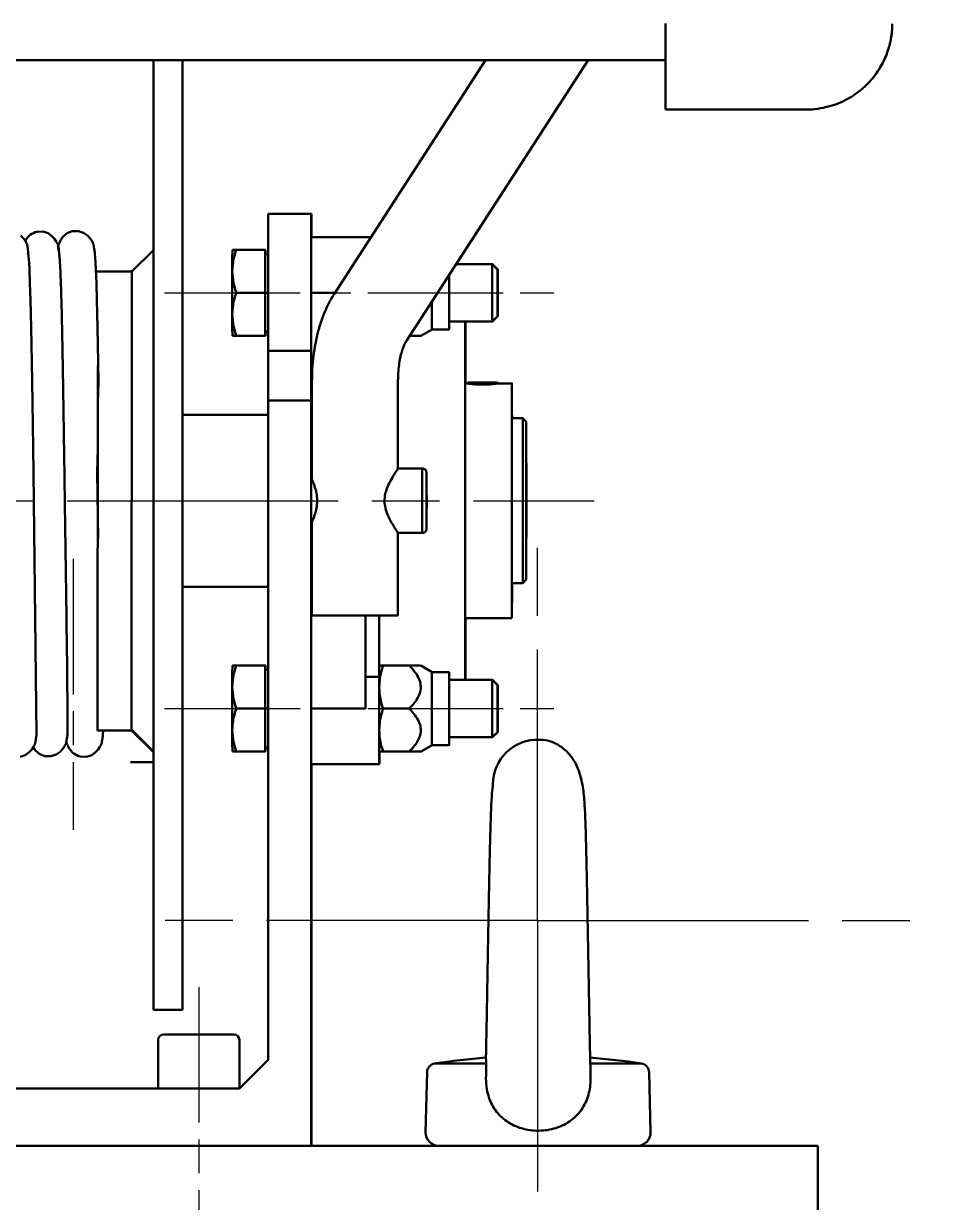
# Model space of a CAD drawing. Header units: millimetres. Extents: x 32504 to 36677, y 41990 to 42879.
# Drawn here: x 33185.6 to 33226.4, y 42715.1 to 42767.3 of the extents above; entities that cross this region are included whole.
import ezdxf

# ---------------------------------------------------------------- set-up
doc = ezdxf.new("R2010")
doc.units = ezdxf.units.MM
doc.linetypes.add('AM_ISO08W050', pattern=[18, 12, -1.5, 3, -1.5])
doc.linetypes.add('AM_ISO08W050x2', pattern=[9, 6, -0.75, 1.5, -0.75])
for name, color, linetype, lineweight in [('AM_0N', 7, 'Continuous', 50), ('Duong_tam', 4, 'AM_ISO08W050', 25), ('Net_dam', 7, 'Continuous', 50)]:
    doc.layers.add(name, color=color, linetype=linetype, lineweight=lineweight)

msp = doc.modelspace()

# ---------------------------------------------------------------- linework, layer by layer
at = {"layer": 'AM_0N'}
for p, q in [((33191.5906, 42722.3297), (33191.5906, 42720.1697)), ((33191.8306, 42722.5697), (33194.9506, 42722.5697)), ((33195.1906, 42722.3297), (33195.1906, 42720.1697)), ((33191.5906, 42720.1697), (33192.1906, 42720.1697)), ((33192.1906, 42720.1697), (33194.5906, 42720.1697)), ((33194.5906, 42720.1697), (33195.1906, 42720.1697))]:
    msp.add_line(p, q, dxfattribs=at)
for centre, start, end in [((33191.8306, 42722.3297), 90, 180), ((33194.9506, 42722.3297), 0, 90)]:
    msp.add_arc(centre, 0.24, start, end, dxfattribs=at)
at = {"layer": 'Duong_tam', "linetype": 'AM_ISO08W050x2'}
for p, q in [((33191.8785, 42755.4124), (33209.637, 42755.4112)), ((33187.8325, 42743.6297), (33187.8325, 42731.6297)), ((33191.8785, 42736.997), (33209.637, 42736.9982)), ((33193.3906, 42724.6681), (33193.3906, 42706.1681))]:
    msp.add_line(p, q, dxfattribs=at)
at = {"layer": 'Duong_tam'}
for p, q in [((33151.5617, 42746.2048), (33210.9035, 42746.2026)), ((33208.399, 42727.6115), (33208.399, 42745.5934)), ((33208.399, 42727.6115), (33190.4172, 42727.6115)), ((33208.399, 42727.6115), (33226.3808, 42727.6115)), ((33208.399, 42727.6115), (33208.399, 42709.6297))]:
    msp.add_line(p, q, dxfattribs=at)
at = {"layer": 'Net_dam'}
for p, q in [((33164.1902, 42765.7211), (33214.0712, 42765.7211)), ((33191.3822, 42735.1018), (33191.3822, 42765.7211)), ((33206.0996, 42765.7211), (33199.39, 42755.357)), ((33202.5883, 42753.2865), (33210.6383, 42765.7211)), ((33204.8009, 42756.6822), (33210.6414, 42765.7211)), ((33214.0758, 42763.5291), (33220.3039, 42763.5291)), ((33198.372, 42758.9047), (33196.467, 42758.9047)), ((33198.372, 42758.9047), (33198.3814, 42758.9047)), ((33196.4663, 42758.5644), (33196.4612, 42752.8494)), ((33198.3662, 42752.8494), (33198.3713, 42758.5644)), ((33198.3821, 42758.5644), (33198.3827, 42757.8728)), ((33198.372, 42757.8728), (33200.785, 42757.8728)), ((33201.0188, 42757.8728), (33200.785, 42757.8728)), ((33191.3822, 42757.3077), (33190.4292, 42756.3557)), ((33191.3822, 42757.3077), (33190.4392, 42756.3647)), ((33196.3394, 42757.3172), (33195.049, 42757.3172)), ((33196.3394, 42757.3172), (33196.3388, 42755.4122)), ((33196.3405, 42757.3172), (33196.3394, 42757.3172)), ((33196.3406, 42757.1267), (33196.3405, 42757.3172)), ((33196.3489, 42757.3172), (33196.3405, 42757.3172)), ((33196.3489, 42757.3172), (33196.3488, 42757.1267)), ((33196.35, 42757.3172), (33196.3489, 42757.3172)), ((33196.3501, 42757.1267), (33196.35, 42757.3172)), ((33196.4651, 42757.1267), (33196.34, 42757.1267)), ((33206.3943, 42756.6822), (33204.7867, 42756.6822)), ((33206.627, 42756.4496), (33206.3943, 42756.6822)), ((33206.4038, 42756.6822), (33206.3943, 42756.6822)), ((33206.6365, 42756.4496), (33206.4038, 42756.6822)), ((33190.4292, 42756.3557), (33188.8352, 42756.3565)), ((33190.4392, 42756.3647), (33190.372, 42756.3647)), ((33190.4292, 42756.3557), (33190.4187, 42736.0357)), ((33196.3388, 42755.4122), (33195.0485, 42755.4122)), ((33196.3388, 42755.4122), (33196.3394, 42753.5072)), ((33196.4635, 42755.4122), (33196.3391, 42755.4122)), ((33198.3707, 42747.1572), (33198.3707, 42755.4122)), ((33198.3707, 42755.4122), (33199.4258, 42755.4122)), ((33204.4819, 42754.1422), (33206.3943, 42754.1422)), ((33204.4824, 42754.0099), (33204.4825, 42754.1422)), ((33206.3943, 42754.1422), (33206.627, 42754.3749)), ((33206.3943, 42754.1422), (33206.4038, 42754.1422)), ((33206.4038, 42754.1422), (33206.6365, 42754.3749)), ((33196.34, 42753.6977), (33196.462, 42753.6977)), ((33196.3405, 42753.5072), (33196.3406, 42753.6977)), ((33196.3488, 42753.6977), (33196.3489, 42753.5072)), ((33196.35, 42753.5072), (33196.3501, 42753.6977)), ((33203.2296, 42753.5072), (33203.7246, 42753.793)), ((33203.7246, 42753.793), (33204.4819, 42753.793)), ((33196.3394, 42753.5072), (33195.049, 42753.5072)), ((33196.3394, 42753.5072), (33196.3405, 42753.5072)), ((33196.3489, 42753.5072), (33196.3405, 42753.5072)), ((33196.3489, 42753.5072), (33196.35, 42753.5072)), ((33198.3662, 42752.8494), (33196.4612, 42752.8494)), ((33188.9149, 42752.1988), (33188.9124, 42736.0357)), ((33198.4075, 42751.5162), (33198.4075, 42747.1538)), ((33202.2175, 42747.6151), (33202.2175, 42751.5162)), ((33205.2859, 42751.3996), (33205.2009, 42751.3996)), ((33205.3257, 42751.4435), (33205.2834, 42751.4013)), ((33205.3257, 42751.4435), (33206.6078, 42751.4435)), ((33206.6517, 42751.3996), (33206.6078, 42751.4435)), ((33206.6517, 42751.3996), (33206.6078, 42751.4435)), ((33207.2667, 42751.3996), (33206.6517, 42751.3996)), ((33196.4606, 42750.6497), (33196.4606, 42721.4397)), ((33198.3656, 42750.6497), (33196.4606, 42750.6497)), ((33198.3656, 42717.6297), (33198.3656, 42750.6497)), ((33196.4606, 42750.0147), (33192.6617, 42750.0147)), ((33192.6727, 42742.3947), (33192.6727, 42750.0147)), ((33207.743, 42749.856), (33207.2661, 42749.856)), ((33207.9017, 42749.6972), (33207.743, 42749.856)), ((33203.2945, 42747.6322), (33202.2049, 42747.6322)), ((33198.4119, 42747.1572), (33198.3669, 42747.1572)), ((33198.3669, 42745.2522), (33198.4094, 42745.2522)), ((33198.3707, 42736.9972), (33198.3707, 42745.2522)), ((33198.4075, 42745.2558), (33198.4075, 42741.1248)), ((33202.2131, 42744.7772), (33203.2945, 42744.7772)), ((33202.2175, 42741.1248), (33202.2175, 42744.7855)), ((33207.743, 42742.5535), (33207.9017, 42742.7122)), ((33196.4606, 42742.3947), (33192.6617, 42742.3947)), ((33192.6727, 42742.3947), (33192.6727, 42723.6587)), ((33207.743, 42742.5535), (33207.2661, 42742.5535)), ((33200.7837, 42736.9972), (33200.7837, 42741.122)), ((33200.7839, 42738.4086), (33200.7849, 42741.122)), ((33201.3872, 42738.4086), (33201.3882, 42741.1224)), ((33205.2009, 42741.0098), (33207.2667, 42741.0098)), ((33196.3394, 42738.9022), (33195.049, 42738.9022)), ((33196.3394, 42738.9022), (33196.3388, 42736.9972)), ((33196.3405, 42738.9022), (33196.3394, 42738.9022)), ((33196.4606, 42738.7117), (33196.34, 42738.7117)), ((33196.3406, 42738.7117), (33196.3405, 42738.9022)), ((33196.3489, 42738.9022), (33196.3405, 42738.9022)), ((33196.3489, 42738.9022), (33196.3488, 42738.7117)), ((33196.35, 42738.9022), (33196.3489, 42738.9022)), ((33196.3501, 42738.7117), (33196.35, 42738.9022)), ((33200.7839, 42738.4086), (33201.3872, 42738.4086)), ((33201.5578, 42738.9022), (33202.7186, 42738.9022)), ((33203.7246, 42738.6165), (33203.2296, 42738.9022)), ((33204.4819, 42738.6165), (33203.7246, 42738.6165)), ((33206.3943, 42738.2672), (33204.4819, 42738.2672)), ((33206.627, 42738.0346), (33206.3943, 42738.2672)), ((33206.4038, 42738.2672), (33206.3943, 42738.2672)), ((33206.6365, 42738.0346), (33206.4038, 42738.2672)), ((33196.3388, 42736.9972), (33195.0485, 42736.9972)), ((33196.3388, 42736.9972), (33196.3394, 42735.0922)), ((33196.4606, 42736.9972), (33196.3391, 42736.9972)), ((33198.3707, 42736.9972), (33200.7837, 42736.9972)), ((33201.5572, 42736.9972), (33202.7181, 42736.9972)), ((33189.1596, 42736.0357), (33188.9124, 42736.0357)), ((33190.3552, 42736.0357), (33189.1596, 42736.0357)), ((33190.3552, 42736.0357), (33190.4187, 42736.0357)), ((33190.3675, 42736.0447), (33190.4392, 42736.0447)), ((33190.4187, 42736.0357), (33191.3707, 42735.0827)), ((33190.4392, 42736.0447), (33191.3822, 42735.1018)), ((33206.3943, 42735.7272), (33206.627, 42735.9599)), ((33206.4038, 42735.7272), (33206.6365, 42735.9599)), ((33196.34, 42735.2827), (33196.4606, 42735.2827)), ((33196.3405, 42735.0922), (33196.3406, 42735.2827)), ((33196.3488, 42735.2827), (33196.3489, 42735.0922)), ((33196.35, 42735.0922), (33196.3501, 42735.2827)), ((33203.2296, 42735.0922), (33203.7246, 42735.378)), ((33203.2391, 42735.0922), (33203.7341, 42735.378)), ((33203.7246, 42735.378), (33204.4819, 42735.378)), ((33204.4819, 42735.7272), (33206.3943, 42735.7272)), ((33204.4819, 42735.378), (33204.4914, 42735.378)), ((33204.4824, 42735.5949), (33204.4825, 42735.7272)), ((33204.4914, 42735.7272), (33204.4915, 42735.7272)), ((33204.4919, 42735.5949), (33204.492, 42735.7272)), ((33206.3943, 42735.7272), (33206.4038, 42735.7272)), ((33208.4213, 42735.6294), (33208.2908, 42735.6175)), ((33191.3822, 42735.1018), (33191.3822, 42723.6587)), ((33196.3394, 42735.0922), (33195.049, 42735.0922)), ((33196.3394, 42735.0922), (33196.3405, 42735.0922)), ((33196.3489, 42735.0922), (33196.3405, 42735.0922)), ((33196.3489, 42735.0922), (33196.35, 42735.0922)), ((33201.389, 42735.0922), (33201.389, 42734.9816)), ((33201.389, 42734.9816), (33201.397, 42734.9816)), ((33201.397, 42734.9816), (33201.3969, 42735.0922)), ((33201.5578, 42735.0922), (33202.7186, 42735.0922)), ((33190.367, 42734.6297), (33191.3823, 42734.6297)), ((33198.372, 42734.5366), (33200.785, 42734.5366)), ((33198.3878, 42734.5366), (33198.3878, 42717.6297)), ((33200.785, 42734.5366), (33201.3882, 42734.5366)), ((33201.3882, 42734.5366), (33201.3977, 42734.5366)), ((33191.3822, 42723.6587), (33192.6727, 42723.6587)), ((33196.4606, 42721.4397), (33195.1906, 42720.1697)), ((33203.8429, 42721.2822), (33206.1282, 42721.2822)), ((33210.7429, 42721.2822), (33213.0006, 42721.2822)), ((33203.5034, 42720.8967), (33203.4371, 42718.2447)), ((33213.4064, 42718.2447), (33213.3401, 42720.8967)), ((33181.1348, 42720.1697), (33192.0104, 42720.1697)), ((33191.5681, 42720.1697), (33191.5478, 42720.1697)), ((33191.5906, 42720.1697), (33191.5701, 42720.1697)), ((33193.281, 42720.1697), (33192.0104, 42720.1697)), ((33193.2849, 42720.1697), (33193.281, 42720.1697)), ((33194.5556, 42720.1697), (33193.2849, 42720.1697)), ((33195.1906, 42720.1697), (33194.5556, 42720.1697)), ((33158.8618, 42717.6297), (33219.8218, 42717.6297)), ((33159.0118, 42717.6297), (33219.8218, 42717.6297)), ((33219.8218, 42717.6297), (33220.8218, 42717.6297)), ((33219.8218, 42717.6297), (33220.8218, 42717.6297)), ((33220.8218, 42717.6297), (33220.8218, 42712.6297))]:
    msp.add_line(p, q, dxfattribs=at)
for points in [[(33214.0758, 42763.5291), (33214.0755, 42763.5396), (33214.0749, 42763.6137), (33214.0743, 42763.7584), (33214.0737, 42763.9732), (33214.0731, 42764.2573), (33214.0725, 42764.6096), (33214.072, 42765.0287), (33214.0714, 42765.5132), (33214.0709, 42766.0611), (33214.0704, 42766.6704), (33214.0699, 42767.3387)], [(33192.6665, 42765.7211), (33192.6668, 42765.3981), (33192.6674, 42764.8024), (33192.6679, 42764.146), (33192.6684, 42763.4311), (33192.6689, 42762.66), (33192.6694, 42761.8353), (33192.6698, 42760.9596), (33192.6703, 42760.0357), (33192.6707, 42759.0667), (33192.671, 42758.0558), (33192.6714, 42757.0062), (33192.6717, 42755.9214), (33192.6719, 42754.8049), (33192.6722, 42753.6603), (33192.6724, 42752.4914), (33192.6725, 42751.302), (33192.6727, 42750.096), (33192.6727, 42750.0147)], [(33198.3707, 42755.4122), (33198.3707, 42755.8395), (33198.3708, 42756.2538), (33198.3709, 42756.6425), (33198.371, 42756.9939), (33198.3712, 42757.2972), (33198.3713, 42757.5432), (33198.3715, 42757.7244), (33198.3718, 42757.8355), (33198.372, 42757.8728)], [(33196.34, 42757.1267), (33196.3398, 42757.1069), (33196.3396, 42757.02), (33196.3395, 42756.8672), (33196.3393, 42756.6549), (33196.3392, 42756.3917), (33196.3391, 42756.0883), (33196.3391, 42755.7573), (33196.3391, 42755.4122)], [(33206.3943, 42756.6822), (33206.3942, 42756.673), (33206.3941, 42756.5997), (33206.3939, 42756.4574), (33206.3938, 42756.2544), (33206.3937, 42756.0024), (33206.3937, 42755.7161), (33206.3936, 42755.4122)], [(33206.4038, 42756.6822), (33206.4037, 42756.673), (33206.4037, 42756.6728)], [(33194.8786, 42754.4597), (33194.8785, 42754.6832), (33194.8785, 42754.9192), (33194.8785, 42755.1636), (33194.8785, 42755.4122), (33194.8785, 42755.6609), (33194.8785, 42755.9053), (33194.8785, 42756.1412), (33194.8786, 42756.3647)], [(33204.4812, 42756.2104), (33204.4812, 42756.0708), (33204.4811, 42755.7489), (33204.4811, 42755.4122), (33204.4811, 42755.0756), (33204.4812, 42754.7536), (33204.4813, 42754.4604), (33204.4814, 42754.2089), (33204.4815, 42754.0099), (33204.4817, 42753.8722), (33204.4819, 42753.8018), (33204.482, 42753.8018), (33204.4822, 42753.8722), (33204.4824, 42754.0099)], [(33204.4814, 42756.2107), (33204.4814, 42755.957), (33204.4813, 42755.6664), (33204.4813, 42755.3611), (33204.4813, 42755.0587), (33204.4814, 42754.7769), (33204.4815, 42754.532), (33204.4816, 42754.3382), (33204.4817, 42754.2069), (33204.4819, 42754.1456), (33204.482, 42754.1422)], [(33206.6275, 42755.4122), (33206.6275, 42755.1437), (33206.6274, 42754.8935), (33206.6274, 42754.6787), (33206.6272, 42754.5139), (33206.6271, 42754.4102), (33206.627, 42754.3749), (33206.6268, 42754.4102), (33206.6267, 42754.5139), (33206.6266, 42754.6787), (33206.6265, 42754.8935), (33206.6265, 42755.1437), (33206.6264, 42755.4122), (33206.6265, 42755.6807), (33206.6265, 42755.9309), (33206.6266, 42756.1457), (33206.6267, 42756.3106), (33206.6268, 42756.4142), (33206.627, 42756.4496), (33206.6271, 42756.4142), (33206.6272, 42756.3106), (33206.6274, 42756.1457), (33206.6274, 42755.9309), (33206.6275, 42755.6807), (33206.6275, 42755.4122)], [(33206.637, 42755.4122), (33206.637, 42755.1437), (33206.6369, 42754.8935), (33206.6368, 42754.6787), (33206.6367, 42754.5139), (33206.6366, 42754.4102), (33206.6365, 42754.3749), (33206.6363, 42754.4102), (33206.6362, 42754.5139), (33206.6361, 42754.6787), (33206.636, 42754.8935), (33206.6359, 42755.1437), (33206.6359, 42755.4122), (33206.6359, 42755.6807), (33206.636, 42755.9309), (33206.6361, 42756.1457), (33206.6362, 42756.3106), (33206.6363, 42756.4142), (33206.6365, 42756.4496), (33206.6366, 42756.4142), (33206.6367, 42756.3106), (33206.6368, 42756.1457), (33206.6369, 42755.9309), (33206.637, 42755.6807), (33206.637, 42755.4122)], [(33196.3391, 42755.4122), (33196.3391, 42755.0671), (33196.3391, 42754.7361), (33196.3392, 42754.4328), (33196.3393, 42754.1696), (33196.3395, 42753.9572), (33196.3396, 42753.8044), (33196.3398, 42753.7175), (33196.34, 42753.6977)], [(33203.7246, 42753.793), (33203.7245, 42753.8018), (33203.7243, 42753.8722), (33203.7241, 42754.0099), (33203.724, 42754.2089), (33203.7239, 42754.4604), (33203.7238, 42754.7536), (33203.7237, 42755.0403)], [(33205.2001, 42754.1422), (33205.1998, 42753.6618), (33205.1995, 42753.1066), (33205.1992, 42752.5004), (33205.1989, 42751.8475), (33205.1987, 42751.1529), (33205.1985, 42750.4216), (33205.1983, 42749.6592), (33205.1982, 42748.8711), (33205.1981, 42748.0633), (33205.198, 42747.2417), (33205.198, 42746.4125), (33205.198, 42745.5817), (33205.198, 42744.7556), (33205.1981, 42743.9401), (33205.1982, 42743.1415), (33205.1984, 42742.3655), (33205.1986, 42741.6179), (33205.1988, 42740.9043), (33205.1991, 42740.23), (33205.1993, 42739.5998), (33205.1996, 42739.0186), (33205.2, 42738.4906), (33205.2001, 42738.2672)], [(33205.2072, 42751.3996), (33205.207, 42751.8475), (33205.2067, 42752.5004), (33205.2064, 42753.1066), (33205.2061, 42753.6618), (33205.2058, 42754.1422)], [(33206.4037, 42754.1516), (33206.4037, 42754.1515), (33206.4038, 42754.1422)], [(33196.4612, 42752.8494), (33196.4611, 42752.6648), (33196.461, 42752.4458), (33196.4609, 42752.196), (33196.4608, 42751.9197), (33196.4607, 42751.6217), (33196.4606, 42751.3071), (33196.4606, 42750.9813), (33196.4606, 42750.6497)], [(33198.3656, 42750.6497), (33198.3656, 42750.9813), (33198.3656, 42751.3071), (33198.3657, 42751.6217), (33198.3658, 42751.9197), (33198.3659, 42752.196), (33198.366, 42752.4458), (33198.3661, 42752.6648), (33198.3662, 42752.8494)], [(33205.205, 42751.3996), (33205.205, 42751.4983), (33205.2047, 42751.8713), (33205.2043, 42752.1822), (33205.204, 42752.4277), (33205.2037, 42752.605), (33205.2033, 42752.7121), (33205.203, 42752.7479), (33205.2026, 42752.7121), (33205.2023, 42752.605), (33205.2019, 42752.4277), (33205.2016, 42752.1822), (33205.2013, 42751.8713), (33205.201, 42751.4983), (33205.2007, 42751.0673), (33205.2005, 42750.583), (33205.2002, 42750.0507), (33205.2, 42749.4763), (33205.1999, 42748.8661), (33205.1998, 42748.2267), (33205.1997, 42747.5651), (33205.1996, 42746.8887), (33205.1996, 42746.2047), (33205.1996, 42745.5208), (33205.1997, 42744.8443), (33205.1998, 42744.1828), (33205.1999, 42743.5434), (33205.2, 42742.9331), (33205.2002, 42742.3587), (33205.2005, 42741.8264), (33205.2007, 42741.3422), (33205.201, 42740.9111), (33205.2013, 42740.5381), (33205.2016, 42740.2272), (33205.2019, 42739.9817), (33205.2023, 42739.8045), (33205.2026, 42739.6973), (33205.203, 42739.6615), (33205.203, 42739.6615)], [(33207.2667, 42741.0098), (33207.2664, 42741.0449), (33207.2661, 42741.1498), (33207.2658, 42741.3231), (33207.2655, 42741.5624), (33207.2652, 42741.8644), (33207.265, 42742.2252), (33207.2648, 42742.6398), (33207.2646, 42743.1025), (33207.2644, 42743.6073), (33207.2643, 42744.1471), (33207.2642, 42744.7148), (33207.2641, 42745.3026), (33207.264, 42745.9027), (33207.264, 42746.5068), (33207.2641, 42747.1068), (33207.2642, 42747.6946), (33207.2643, 42748.2623), (33207.2644, 42748.8022), (33207.2646, 42749.3069), (33207.2648, 42749.7697), (33207.265, 42750.1842), (33207.2652, 42750.545), (33207.2655, 42750.8471), (33207.2658, 42751.0863), (33207.2661, 42751.2596), (33207.2664, 42751.3645), (33207.2667, 42751.3996), (33207.267, 42751.3645), (33207.2673, 42751.2596), (33207.2676, 42751.0863), (33207.2679, 42750.8471), (33207.2682, 42750.545), (33207.2684, 42750.1842), (33207.2686, 42749.856)], [(33207.2667, 42742.3819), (33207.2665, 42742.4175), (33207.2662, 42742.5236), (33207.2659, 42742.6984), (33207.2657, 42742.9384), (33207.2655, 42743.2393), (33207.2653, 42743.5954), (33207.2651, 42744.0002), (33207.265, 42744.446), (33207.2649, 42744.9245), (33207.2648, 42745.4269), (33207.2648, 42745.9438), (33207.2648, 42746.4656), (33207.2648, 42746.9825), (33207.2649, 42747.4849), (33207.265, 42747.9635), (33207.2651, 42748.4093), (33207.2653, 42748.814), (33207.2655, 42749.1701), (33207.2657, 42749.471), (33207.2659, 42749.7111), (33207.2662, 42749.8858), (33207.2665, 42749.992), (33207.2667, 42750.0276), (33207.267, 42749.992), (33207.2672, 42749.8858), (33207.2673, 42749.856)], [(33207.743, 42749.856), (33207.7428, 42749.8471), (33207.7426, 42749.7762), (33207.7423, 42749.6358), (33207.7421, 42749.4286), (33207.7419, 42749.1586), (33207.7417, 42748.8312), (33207.7415, 42748.4527), (33207.7413, 42748.0303), (33207.7412, 42747.5725), (33207.7411, 42747.088), (33207.7411, 42746.5864), (33207.7411, 42746.0773), (33207.7411, 42745.5707), (33207.7412, 42745.0764), (33207.7413, 42744.6041), (33207.7414, 42744.163), (33207.7416, 42743.7616), (33207.7418, 42743.4077), (33207.742, 42743.1083), (33207.7422, 42742.8691), (33207.7424, 42742.6949), (33207.7427, 42742.589), (33207.743, 42742.5535), (33207.743, 42742.5535)], [(33207.9017, 42742.7122), (33207.9015, 42742.7478), (33207.9012, 42742.8537), (33207.901, 42743.0278), (33207.9007, 42743.2666), (33207.9005, 42743.5653), (33207.9004, 42743.9176), (33207.9002, 42744.3165), (33207.9001, 42744.7539), (33207.9, 42745.2208), (33207.8999, 42745.7077), (33207.8999, 42746.2047), (33207.8999, 42746.7018), (33207.9, 42747.1887), (33207.9001, 42747.6556), (33207.9002, 42748.0929), (33207.9004, 42748.4918), (33207.9005, 42748.8442), (33207.9007, 42749.1428), (33207.901, 42749.3816), (33207.9012, 42749.5557), (33207.9015, 42749.6617), (33207.9017, 42749.6972), (33207.902, 42749.6617), (33207.9022, 42749.5557), (33207.9025, 42749.3816), (33207.9027, 42749.1428), (33207.9029, 42748.8442), (33207.9031, 42748.4918), (33207.9032, 42748.0929), (33207.9034, 42747.6556), (33207.9034, 42747.1887), (33207.9035, 42746.7018), (33207.9035, 42746.2047), (33207.9035, 42745.7077), (33207.9034, 42745.2208), (33207.9034, 42744.7539), (33207.9032, 42744.3165), (33207.9031, 42743.9176), (33207.9029, 42743.5653), (33207.9027, 42743.2666), (33207.9025, 42743.0278), (33207.9022, 42742.8537), (33207.902, 42742.7478), (33207.9017, 42742.7122)], [(33203.4872, 42745.1357), (33203.4871, 42745.3144), (33203.487, 42745.545), (33203.4869, 42745.8138), (33203.4869, 42746.1054), (33203.4869, 42746.4027), (33203.487, 42746.6886), (33203.487, 42746.9463), (33203.4871, 42747.1609), (33203.4873, 42747.32), (33203.4874, 42747.4142), (33203.4875, 42747.4392)], [(33203.4877, 42747.418), (33203.4877, 42747.3904), (33203.4879, 42747.2738), (33203.488, 42747.095), (33203.4881, 42746.8645), (33203.4881, 42746.5956), (33203.4882, 42746.304), (33203.4882, 42746.0067), (33203.4881, 42745.7209), (33203.4881, 42745.4631), (33203.4879, 42745.2485), (33203.4878, 42745.0895), (33203.4877, 42744.9952), (33203.4875, 42744.9713), (33203.4874, 42745.019), (33203.4872, 42745.1357), (33203.4872, 42745.1357)], [(33203.4875, 42747.4392), (33203.4876, 42747.4382), (33203.4877, 42747.418)], [(33203.2939, 42746.9185), (33203.2938, 42746.6636), (33203.2938, 42746.391), (33203.2938, 42746.1114), (33203.2938, 42745.8353), (33203.2938, 42745.5734), (33203.2939, 42745.3357), (33203.294, 42745.1315), (33203.2941, 42744.9685)], [(33198.3669, 42745.2522), (33198.3668, 42745.268), (33198.3667, 42745.3493), (33198.3666, 42745.494), (33198.3665, 42745.6914), (33198.3664, 42745.9269), (33198.3664, 42746.183), (33198.3664, 42746.4408), (33198.3665, 42746.681)], [(33199.4016, 42741.1273), (33199.7455, 42741.1276), (33200.1112, 42741.1277), (33200.4846, 42741.1277), (33200.8515, 42741.1276), (33201.1976, 42741.1274), (33201.5097, 42741.1271), (33201.7758, 42741.1267), (33201.9856, 42741.1262), (33202.1312, 42741.1257), (33202.2068, 42741.1251), (33202.2097, 42741.1245), (33202.1397, 42741.124), (33201.9994, 42741.1234), (33201.7944, 42741.123), (33201.5323, 42741.1226), (33201.2234, 42741.1222), (33200.8795, 42741.122), (33200.5138, 42741.1219), (33200.1404, 42741.1219), (33199.7736, 42741.122), (33199.4275, 42741.1222), (33199.1154, 42741.1225), (33198.8493, 42741.1229), (33198.6394, 42741.1234), (33198.4939, 42741.1239), (33198.4182, 42741.1245), (33198.4153, 42741.1251), (33198.4853, 42741.1256), (33198.6256, 42741.1261), (33198.8307, 42741.1266), (33199.0927, 42741.127), (33199.4016, 42741.1273)], [(33201.3897, 42738.8757), (33201.3895, 42739.3759), (33201.3892, 42739.9735), (33201.3889, 42740.6152), (33201.3887, 42741.1079)], [(33205.2058, 42738.2672), (33205.206, 42738.4906), (33205.2063, 42739.0186), (33205.2066, 42739.5998), (33205.2069, 42740.23), (33205.2071, 42740.9043), (33205.2072, 42741.0098)], [(33196.34, 42738.7117), (33196.3398, 42738.6919), (33196.3396, 42738.605), (33196.3395, 42738.4522), (33196.3393, 42738.2399), (33196.3392, 42737.9767), (33196.3391, 42737.6733), (33196.3391, 42737.3423), (33196.3391, 42736.9972)], [(33200.7837, 42736.9972), (33200.7837, 42737.1849), (33200.7837, 42737.3715), (33200.7837, 42737.556), (33200.7838, 42737.7371), (33200.7838, 42737.914), (33200.7838, 42738.0855), (33200.7839, 42738.2507), (33200.7839, 42738.4086)], [(33201.389, 42734.9816), (33201.3888, 42734.7671), (33201.3886, 42734.6204), (33201.3883, 42734.546), (33201.3881, 42734.546), (33201.3879, 42734.6204), (33201.3877, 42734.7671), (33201.3875, 42734.9816), (33201.3873, 42735.2573), (33201.3872, 42735.5859), (33201.3871, 42735.9573), (33201.387, 42736.3604), (33201.387, 42736.7828), (33201.387, 42737.2117), (33201.387, 42737.6341), (33201.3871, 42738.0371), (33201.3872, 42738.4086)], [(33203.7246, 42735.378), (33203.7245, 42735.3868), (33203.7243, 42735.4572), (33203.7241, 42735.5949), (33203.724, 42735.7939), (33203.7239, 42736.0454), (33203.7238, 42736.3386), (33203.7237, 42736.6606), (33203.7237, 42736.9972), (33203.7237, 42737.3339), (33203.7238, 42737.6558), (33203.7239, 42737.949), (33203.724, 42738.2006), (33203.7241, 42738.3995), (33203.7243, 42738.5372), (33203.7245, 42738.6076), (33203.7246, 42738.6165)], [(33204.4825, 42738.2672), (33204.4824, 42738.3995), (33204.4822, 42738.5372), (33204.482, 42738.6076), (33204.4819, 42738.6076), (33204.4817, 42738.5372), (33204.4815, 42738.3995), (33204.4814, 42738.2006), (33204.4813, 42737.949), (33204.4812, 42737.6558), (33204.4811, 42737.3339), (33204.4811, 42736.9972), (33204.4811, 42736.6606), (33204.4812, 42736.3386), (33204.4813, 42736.0454), (33204.4814, 42735.7939), (33204.4815, 42735.5949), (33204.4817, 42735.4572), (33204.4819, 42735.3868), (33204.482, 42735.3868), (33204.4822, 42735.4572), (33204.4824, 42735.5949)], [(33194.8786, 42736.0447), (33194.8785, 42736.2682), (33194.8785, 42736.5042), (33194.8785, 42736.7486), (33194.8785, 42736.9972), (33194.8785, 42737.2459), (33194.8785, 42737.4903), (33194.8785, 42737.7262), (33194.8786, 42737.9497)], [(33201.3874, 42736.0447), (33201.3873, 42736.2682), (33201.3873, 42736.5042), (33201.3873, 42736.7486), (33201.3872, 42736.9972), (33201.3873, 42737.2459), (33201.3873, 42737.4903), (33201.3873, 42737.7262), (33201.3874, 42737.9497)], [(33204.482, 42738.2672), (33204.4818, 42738.2515), (33204.4817, 42738.1662), (33204.4816, 42738.0131), (33204.4814, 42737.8009), (33204.4814, 42737.542), (33204.4813, 42737.2514), (33204.4813, 42736.9461), (33204.4813, 42736.6437), (33204.4814, 42736.3619), (33204.4815, 42736.117), (33204.4816, 42735.9232), (33204.4817, 42735.7919), (33204.4819, 42735.7306), (33204.482, 42735.7272)], [(33206.3943, 42738.2672), (33206.3942, 42738.258), (33206.3941, 42738.1847), (33206.3939, 42738.0424), (33206.3938, 42737.8394), (33206.3937, 42737.5874), (33206.3937, 42737.3011), (33206.3936, 42736.9972)], [(33206.4038, 42738.2672), (33206.4037, 42738.258), (33206.4037, 42738.2578)], [(33206.6275, 42736.9972), (33206.6275, 42736.7287), (33206.6274, 42736.4785), (33206.6274, 42736.2637), (33206.6272, 42736.0989), (33206.6271, 42735.9952), (33206.627, 42735.9599), (33206.6268, 42735.9952), (33206.6267, 42736.0989), (33206.6266, 42736.2637), (33206.6265, 42736.4785), (33206.6265, 42736.7287), (33206.6264, 42736.9972), (33206.6265, 42737.2657), (33206.6265, 42737.5159), (33206.6266, 42737.7307), (33206.6267, 42737.8956), (33206.6268, 42737.9992), (33206.627, 42738.0346), (33206.6271, 42737.9992), (33206.6272, 42737.8956), (33206.6274, 42737.7307), (33206.6274, 42737.5159), (33206.6275, 42737.2657), (33206.6275, 42736.9972)], [(33206.637, 42736.9972), (33206.637, 42736.7287), (33206.6369, 42736.4785), (33206.6368, 42736.2637), (33206.6367, 42736.0989), (33206.6366, 42735.9952), (33206.6365, 42735.9599), (33206.6363, 42735.9952), (33206.6362, 42736.0989), (33206.6361, 42736.2637), (33206.636, 42736.4785), (33206.6359, 42736.7287), (33206.6359, 42736.9972), (33206.6359, 42737.2657), (33206.636, 42737.5159), (33206.6361, 42737.7307), (33206.6362, 42737.8956), (33206.6363, 42737.9992), (33206.6365, 42738.0346), (33206.6366, 42737.9992), (33206.6367, 42737.8956), (33206.6368, 42737.7307), (33206.6369, 42737.5159), (33206.637, 42737.2657), (33206.637, 42736.9972)], [(33196.3391, 42736.9972), (33196.3391, 42736.6521), (33196.3391, 42736.3211), (33196.3392, 42736.0178), (33196.3393, 42735.7546), (33196.3395, 42735.5422), (33196.3396, 42735.3894), (33196.3398, 42735.3025), (33196.34, 42735.2827)], [(33198.372, 42734.5366), (33198.3718, 42734.574), (33198.3715, 42734.685), (33198.3713, 42734.8663), (33198.3712, 42735.1123), (33198.371, 42735.4156), (33198.3709, 42735.7669), (33198.3708, 42736.1556), (33198.3707, 42736.5699), (33198.3707, 42736.9972)], [(33204.4909, 42735.7272), (33204.491, 42735.5949), (33204.4912, 42735.4572), (33204.4913, 42735.3868), (33204.4915, 42735.3868), (33204.4917, 42735.4572), (33204.4919, 42735.5949)], [(33206.4037, 42735.7366), (33206.4037, 42735.7365), (33206.4038, 42735.7272)], [(33201.3985, 42735.0647), (33201.3984, 42734.9816), (33201.3982, 42734.7671), (33201.398, 42734.6204), (33201.3978, 42734.546), (33201.3976, 42734.546), (33201.3974, 42734.6204), (33201.3972, 42734.7671), (33201.397, 42734.9816)]]:
    msp.add_lwpolyline(points, dxfattribs=at)
at = {"layer": 'Net_dam', "flags": 128}
for points in [[(33185.8416, 42757.1698), (33185.8397, 42757.1914), (33185.8203, 42757.3602), (33185.8041, 42757.4667), (33185.7915, 42757.5306), (33185.7844, 42757.5594), (33185.7795, 42757.5763), (33185.7786, 42757.5789), (33185.7782, 42757.58), (33185.7778, 42757.5809), (33185.7777, 42757.5811), (33185.7776, 42757.5814), (33185.7776, 42757.5815), (33185.7775, 42757.5816), (33185.7775, 42757.5817), (33185.7775, 42757.5818), (33185.7774, 42757.5819), (33185.7773, 42757.5821), (33185.7772, 42757.5824), (33185.7769, 42757.5829), (33185.7767, 42757.5833), (33185.7762, 42757.5832), (33185.7762, 42757.5806), (33185.7764, 42757.5786), (33185.7755, 42757.5799), (33185.7734, 42757.584), (33185.772, 42757.5871), (33185.7703, 42757.5909), (33185.7682, 42757.5953), (33185.7659, 42757.6004), (33185.7602, 42757.6126), (33185.7532, 42757.6273), (33185.7346, 42757.6642), (33185.7093, 42757.71), (33185.6335, 42757.8227), (33185.5159, 42757.9501)], [(33187.2146, 42757.1473), (33187.2128, 42757.1689), (33187.1934, 42757.3377), (33187.1772, 42757.4442), (33187.1645, 42757.5081), (33187.1574, 42757.5369), (33187.1525, 42757.5537), (33187.1516, 42757.5564), (33187.1512, 42757.5575), (33187.1509, 42757.5584), (33187.1508, 42757.5586), (33187.1507, 42757.5588), (33187.1506, 42757.559), (33187.1506, 42757.5591), (33187.1505, 42757.5592), (33187.1505, 42757.5593), (33187.1505, 42757.5594), (33187.1504, 42757.5596), (33187.1502, 42757.5599), (33187.15, 42757.5604), (33187.1498, 42757.5607), (33187.1492, 42757.5607), (33187.1493, 42757.5581), (33187.1494, 42757.5561), (33187.1485, 42757.5574), (33187.1465, 42757.5615), (33187.145, 42757.5646), (33187.1433, 42757.5683), (33187.1413, 42757.5728), (33187.1389, 42757.5779), (33187.1333, 42757.5901), (33187.1262, 42757.6048), (33187.1077, 42757.6417), (33187.0823, 42757.6875), (33187.0065, 42757.8002), (33186.889, 42757.9276), (33186.7205, 42758.0469), (33186.4961, 42758.1256), (33186.2185, 42758.1188), (33186.2185, 42758.1188)], [(33188.7845, 42757.1698), (33188.7826, 42757.1914), (33188.7632, 42757.3602), (33188.747, 42757.4667), (33188.7344, 42757.5306), (33188.7273, 42757.5594), (33188.7223, 42757.5763), (33188.7215, 42757.5789), (33188.7211, 42757.58), (33188.7207, 42757.5809), (33188.7206, 42757.5811), (33188.7205, 42757.5814), (33188.7205, 42757.5815), (33188.7204, 42757.5816), (33188.7204, 42757.5817), (33188.7203, 42757.5818), (33188.7203, 42757.5819), (33188.7202, 42757.5821), (33188.7201, 42757.5824), (33188.7198, 42757.5829), (33188.7196, 42757.5833), (33188.7191, 42757.5832), (33188.7191, 42757.5806), (33188.7192, 42757.5786), (33188.7183, 42757.5799), (33188.7163, 42757.584), (33188.7149, 42757.5871), (33188.7132, 42757.5909), (33188.7111, 42757.5953), (33188.7088, 42757.6004), (33188.7031, 42757.6126), (33188.6961, 42757.6273), (33188.6775, 42757.6642), (33188.6522, 42757.71), (33188.5764, 42757.8227), (33188.4588, 42757.9501), (33188.2904, 42758.0694), (33188.066, 42758.1481), (33187.7883, 42758.1413), (33187.7883, 42758.1413)], [(33186.1999, 42735.8429), (33186.0679, 42747.4545), (33186.0523, 42748.5322), (33186.0371, 42749.5655), (33186.0221, 42750.5467), (33186.0074, 42751.4697), (33185.9928, 42752.3299), (33185.9784, 42753.1241), (33185.9641, 42753.8496), (33185.9497, 42754.505), (33185.9351, 42755.0906), (33185.9126, 42755.84), (33185.889, 42756.4385), (33185.8724, 42756.7576), (33185.8416, 42757.1698)], [(33188.9348, 42744.5269), (33188.893, 42747.4545), (33188.9143, 42748.5322), (33188.9145, 42749.5656), (33188.9146, 42750.5468), (33188.9503, 42751.4697), (33188.9357, 42752.3299), (33188.9213, 42753.1241), (33188.907, 42753.8496), (33188.8925, 42754.505), (33188.878, 42755.0906), (33188.8555, 42755.84), (33188.8319, 42756.4385), (33188.8153, 42756.7576), (33188.7845, 42757.1698)], [(33186.1999, 42735.8429), (33186.198, 42735.8214), (33186.1786, 42735.6526), (33186.1625, 42735.546), (33186.1498, 42735.4821), (33186.1427, 42735.4533), (33186.1378, 42735.4365), (33186.1369, 42735.4339), (33186.1365, 42735.4328), (33186.1361, 42735.4318), (33186.136, 42735.4316), (33186.136, 42735.4314), (33186.1359, 42735.4312), (33186.1358, 42735.4311), (33186.1358, 42735.431), (33186.1358, 42735.4309), (33186.1357, 42735.4308), (33186.1357, 42735.4307), (33186.1355, 42735.4304), (33186.1353, 42735.4299), (33186.135, 42735.4295), (33186.1345, 42735.4296), (33186.1345, 42735.4321), (33186.1347, 42735.4342), (33186.1338, 42735.4328), (33186.1318, 42735.4287), (33186.1303, 42735.4257), (33186.1286, 42735.4219), (33186.1265, 42735.4175), (33186.1242, 42735.4124), (33186.1185, 42735.4002), (33186.1115, 42735.3854), (33186.093, 42735.3486), (33186.0676, 42735.3028), (33185.9918, 42735.1901), (33185.8742, 42735.0626), (33185.7058, 42734.9433), (33185.4814, 42734.8646)], [(33187.573, 42735.8654), (33187.5711, 42735.8439), (33187.5517, 42735.6751), (33187.5355, 42735.5686), (33187.5228, 42735.5046), (33187.5158, 42735.4759), (33187.5108, 42735.459), (33187.5099, 42735.4564), (33187.5095, 42735.4553), (33187.5092, 42735.4543), (33187.5091, 42735.4541), (33187.509, 42735.4539), (33187.5089, 42735.4537), (33187.5089, 42735.4536), (33187.5089, 42735.4535), (33187.5088, 42735.4534), (33187.5088, 42735.4534), (33187.5087, 42735.4532), (33187.5086, 42735.4529), (33187.5083, 42735.4524), (33187.5081, 42735.452), (33187.5076, 42735.4521), (33187.5076, 42735.4546), (33187.5077, 42735.4567), (33187.5068, 42735.4553), (33187.5048, 42735.4512), (33187.5034, 42735.4482), (33187.5016, 42735.4444), (33187.4996, 42735.44), (33187.4972, 42735.4349), (33187.4916, 42735.4227), (33187.4846, 42735.4079), (33187.466, 42735.3711), (33187.4406, 42735.3253), (33187.3648, 42735.2126), (33187.2473, 42735.0851), (33187.0789, 42734.9658), (33186.8544, 42734.8872), (33186.5768, 42734.894), (33186.5768, 42734.894)], [(33189.1596, 42736.0357), (33189.1409, 42735.8214), (33189.1215, 42735.6526), (33189.1053, 42735.546), (33189.0927, 42735.4821), (33189.0856, 42735.4533), (33189.0807, 42735.4365), (33189.0798, 42735.4339), (33189.0794, 42735.4328), (33189.079, 42735.4318), (33189.0789, 42735.4316), (33189.0788, 42735.4314), (33189.0788, 42735.4312), (33189.0787, 42735.4311), (33189.0787, 42735.431), (33189.0787, 42735.4309), (33189.0786, 42735.4308), (33189.0785, 42735.4307), (33189.0784, 42735.4304), (33189.0781, 42735.4299), (33189.0779, 42735.4295), (33189.0774, 42735.4296), (33189.0774, 42735.4321), (33189.0776, 42735.4342), (33189.0767, 42735.4328), (33189.0746, 42735.4287), (33189.0732, 42735.4257), (33189.0715, 42735.4219), (33189.0694, 42735.4175), (33189.0671, 42735.4124), (33189.0614, 42735.4002), (33189.0544, 42735.3854), (33189.0358, 42735.3486), (33189.0105, 42735.3028), (33188.9347, 42735.1901), (33188.8171, 42735.0626), (33188.6487, 42734.9433), (33188.4243, 42734.8646), (33188.1467, 42734.8714), (33188.1467, 42734.8714)]]:
    msp.add_lwpolyline(points, dxfattribs=at)
at = {"layer": 'Net_dam'}
for centre, radius, start, end in [((33263.342, 42758.606), 66.8757, 179.744038, 180.035587), ((33265.247, 42758.606), 66.8757, 179.744038, 180.035587), ((33131.5064, 42758.606), 66.8757, 359.964413, 0.255962), ((33543.663, 42756.5297), 348.7844, 179.870627, 180.027097), ((33676.981, 42755.0198), 470.5876, 179.952226, 180.106853), ((33543.663, 42754.2948), 348.7844, 179.972903, 180.129373), ((33471.0417, 42747.0364), 267.7479, 179.872495, 180.025229), ((33364.3959, 42746.7709), 166.0295, 179.866686, 180.031037), ((33228.6116, 42744.9215), 25.3176, 179.89378, 180.32659), ((33203.3062, 42744.9584), 0.1816, 266.19276, 355.57943), ((32817.3354, 42742.2626), 389.9334, 359.815911, 0.042732), ((33177.6217, 42742.5685), 29.6456, 359.63932, 359.97098), ((32750.4668, 42741.027), 454.7383, 359.827944, 359.997828), ((33543.663, 42738.1147), 348.7844, 179.870627, 180.027097), ((33550.1717, 42738.1147), 348.7844, 179.870627, 180.027097), ((33676.981, 42736.6048), 470.5876, 179.952226, 180.106853), ((33543.663, 42735.8798), 348.7844, 179.972903, 180.129373), ((33550.1717, 42735.8798), 348.7844, 179.972903, 180.129373), ((33208.399, 42733.6507), 1.9734, 87.65255, 180.20903), ((33203.9033, 42720.8867), 0.4, 98.68149, 178.5679), ((33208.4218, 42691.2946), 30.3351, 94.36777, 98.68149), ((33208.4218, 42691.2946), 30.3351, 81.31851, 85.67694), ((33212.9402, 42720.8867), 0.4, 1.4321, 81.31851), ((33204.0369, 42718.2297), 0.6, 178.5679, 270), ((33212.8066, 42718.2297), 0.6, 270, 1.4321)]:
    msp.add_arc(centre, radius, start, end, dxfattribs=at)
for points, knots in [([(33220.3018, 42763.5305), (33220.309, 42763.53), (33220.4793, 42763.5191), (33220.8088, 42763.5569), (33221.2754, 42763.644), (33221.7134, 42763.79), (33222.1185, 42763.9793), (33222.4875, 42764.2073), (33222.818, 42764.4665), (33223.1084, 42764.75), (33223.3581, 42765.0507), (33223.5671, 42765.3613), (33223.7367, 42765.6743), (33223.8689, 42765.9819), (33223.9666, 42766.2762), (33224.0338, 42766.5476), (33224.0751, 42766.7828), (33224.0967, 42766.9666), (33224.1066, 42767.0966), (33224.1106, 42767.1761), (33224.1123, 42767.2246), (33224.1132, 42767.2619), (33224.1137, 42767.2927), (33224.114, 42767.3116), (33224.1141, 42767.3228), (33224.1141, 42767.3259)], [0, 0, 0, 0, 0.0033346, 0.0785104, 0.1512486, 0.2217719, 0.2902023, 0.3565854, 0.4209043, 0.4830837, 0.5429872, 0.6004089, 0.6550585, 0.7065377, 0.7543021, 0.7975836, 0.8351277, 0.8642863, 0.8833049, 0.8972269, 0.9085874, 0.9228512, 0.9468213, 0.9849377, 1, 1, 1, 1]), ([(33186.2185, 42758.1188), (33186.1169, 42758.0818), (33185.9436, 42758.0186), (33185.7987, 42757.8645), (33185.7323, 42757.7671), (33185.7112, 42757.731), (33185.704, 42757.7178)], [0, 0, 0, 0, 0.4394444, 0.74969459, 0.85531865, 0.91090853, 0.91090853, 0.91090853, 0.91090853]), ([(33187.7883, 42758.1413), (33187.6867, 42758.1043), (33187.5134, 42758.0411), (33187.3685, 42757.887), (33187.2999, 42757.7864), (33187.274, 42757.7413), (33187.2608, 42757.7158), (33187.2559, 42757.706), (33187.2532, 42757.7005), (33187.2515, 42757.6969), (33187.2502, 42757.6941), (33187.2496, 42757.693), (33187.2489, 42757.6914), (33187.2482, 42757.69), (33187.2478, 42757.6892), (33187.2474, 42757.6883), (33187.247, 42757.6874), (33187.2466, 42757.6865), (33187.246, 42757.6853), (33187.2454, 42757.684), (33187.2451, 42757.6834), (33187.245, 42757.6831), (33187.245, 42757.6831), (33187.245, 42757.6831), (33187.245, 42757.6831), (33187.2124, 42757.6124), (33187.1799, 42757.5416), (33187.1473, 42757.4709)], [0, 0, 0, 0, 0.4394444, 0.7496946, 0.8553186, 0.9264555, 0.9493035, 0.9578166, 0.9646923, 0.9704451, 0.973173, 0.9801415, 0.9853764, 0.9868877, 0.988138, 0.9892295, 0.9903104, 0.9915325, 0.9930048, 0.9969197, 1, 1, 1, 1.0000017, 1.0000017, 1.0000017, 1.7918838, 1.7918838, 1.7918838, 1.7918838]), ([(33187.573, 42735.8654), (33187.5781, 42737.7186), (33187.5547, 42739.3933), (33187.5312, 42741.0594), (33187.5061, 42742.8469), (33187.4809, 42744.6245), (33187.4558, 42746.3916), (33187.4526, 42746.613), (33187.4445, 42747.181), (33187.4314, 42748.0971), (33187.4163, 42749.1278), (33187.4013, 42750.1329), (33187.3863, 42751.0916), (33187.3715, 42751.9923), (33187.3568, 42752.8306), (33187.3421, 42753.6024), (33187.3271, 42754.3051), (33187.3117, 42754.9374), (33187.2958, 42755.4985), (33187.279, 42755.9877), (33187.2612, 42756.4053), (33187.2419, 42756.7534), (33187.2225, 42757.0113), (33187.2036, 42757.1944), (33187.187, 42757.314), (33187.1718, 42757.3928), (33187.159, 42757.4402), (33187.151, 42757.4622), (33187.1473, 42757.4709)], [0.18179185, 0.18179185, 0.18179185, 0.18179185, 0.32476826, 0.32476826, 0.32476826, 0.47815893, 0.47815893, 0.47815893, 0.49737726, 0.52750102, 0.55826429, 0.58906394, 0.61933173, 0.64908091, 0.67832027, 0.70705882, 0.7353052, 0.7630597, 0.79031915, 0.81708168, 0.84335008, 0.8691262, 0.89440824, 0.91304577, 0.93041869, 0.94459975, 0.95552617, 0.96280578, 0.96280578, 0.96280578, 0.96280578]), ([(33195.049, 42757.3172), (33194.994, 42757.1352), (33194.8995, 42756.8223), (33194.8848, 42756.4996), (33194.8786, 42756.3647)], [0, 0, 0, 0, 0.5819524, 1, 1, 1, 1]), ([(33194.8795, 42757.3172), (33194.8894, 42757.3172), (33194.9079, 42757.3172), (33195.0043, 42757.3172), (33195.049, 42757.3172)], [0, 0, 0, 0, 0.5352511, 1, 1, 1, 1]), ([(33194.8786, 42756.3647), (33194.8886, 42756.192), (33194.9072, 42755.8692), (33195.0037, 42755.5572), (33195.0485, 42755.4122)], [0, 0, 0, 0, 0.5352511, 1, 1, 1, 1]), ([(33195.0485, 42755.4122), (33194.9936, 42755.2302), (33194.8993, 42754.9173), (33194.8847, 42754.5946), (33194.8786, 42754.4597)], [0, 0, 0, 0, 0.5819524, 1, 1, 1, 1]), ([(33199.39, 42755.357), (33199.3373, 42755.2718), (33199.1945, 42755.0413), (33198.9956, 42754.6335), (33198.8016, 42754.1283), (33198.6467, 42753.5935), (33198.53, 42753.039), (33198.4518, 42752.4722), (33198.413, 42751.9624), (33198.4091, 42751.6432), (33198.4075, 42751.5162)], [0, 0, 0, 0, 0.0812105, 0.2198831, 0.3601082, 0.5000459, 0.6383636, 0.7750196, 0.9104814, 1, 1, 1, 1]), ([(33194.8786, 42754.4597), (33194.8887, 42754.287), (33194.9075, 42753.9642), (33195.0041, 42753.6522), (33195.049, 42753.5072)], [0, 0, 0, 0, 0.5352511, 1, 1, 1, 1]), ([(33195.049, 42753.5072), (33194.9942, 42753.5072), (33194.9, 42753.5072), (33194.8855, 42753.5072), (33194.8795, 42753.5072)], [0, 0, 0, 0, 0.5819524, 1, 1, 1, 1]), ([(33202.2175, 42751.5162), (33202.2181, 42751.5769), (33202.22, 42751.7562), (33202.2405, 42752.0498), (33202.2855, 42752.3804), (33202.3483, 42752.6771), (33202.4222, 42752.9277), (33202.498, 42753.1213), (33202.556, 42753.2348), (33202.5802, 42753.2734), (33202.5883, 42753.2865)], [0, 0, 0, 0, 0.076877, 0.2269411, 0.3757056, 0.5216402, 0.6635392, 0.8005669, 0.9326699, 1, 1, 1, 1]), ([(33203.2152, 42753.5072), (33203.2193, 42753.5072), (33203.234, 42753.5072), (33203.1486, 42753.5072), (33202.9821, 42753.5072), (33202.8121, 42753.5072), (33202.7186, 42753.5072)], [0, 0, 0, 0, 0.0986519, 0.3524095, 0.6438301, 1, 1, 1, 1]), ([(33205.2859, 42751.3988), (33205.2847, 42751.399), (33205.2797, 42751.4), (33205.3171, 42751.3931), (33205.4177, 42751.3802), (33205.5795, 42751.3631), (33205.7713, 42751.3497), (33205.8986, 42751.3479), (33205.9664, 42751.347)], [0, 0, 0, 0, 0.0510127, 0.2240289, 0.4292628, 0.6589516, 0.8184047, 1, 1, 1, 1]), ([(33205.9664, 42751.347), (33206.0106, 42751.3474), (33206.1027, 42751.3483), (33206.2242, 42751.354), (33206.3463, 42751.3631), (33206.4591, 42751.374), (33206.554, 42751.3852), (33206.633, 42751.3959), (33206.6445, 42751.3982), (33206.6517, 42751.3996)], [0, 0, 0, 0, 0.1188193, 0.2469699, 0.3412386, 0.495133, 0.6435975, 0.7767352, 1, 1, 1, 1]), ([(33201.7977, 42746.9185), (33201.8553, 42747.0304), (33201.9711, 42747.255), (33202.1268, 42747.4894), (33202.2171, 42747.6226), (33202.2082, 42747.6168), (33202.2055, 42747.6151)], [0, 0, 0, 0, 0.28971374, 0.58151405, 0.87427227, 1, 1, 1, 1]), ([(33203.4877, 42747.4177), (33203.4877, 42747.4185), (33203.4876, 42747.433), (33203.4876, 42747.435), (33203.4876, 42747.4405), (33203.4875, 42747.4427), (33203.4875, 42747.4454), (33203.4873, 42747.4489), (33203.4869, 42747.4564), (33203.485, 42747.4732), (33203.4778, 42747.5042), (33203.4582, 42747.5464), (33203.4198, 42747.5899), (33203.3648, 42747.6242), (33203.3203, 42747.6294), (33203.2973, 42747.6321)], [0, 0, 0, 0, 0.01579, 0.2911616, 0.3626276, 0.3986645, 0.4161271, 0.4283286, 0.440682, 0.4700911, 0.5265738, 0.6291578, 0.7393748, 0.8648601, 1, 1, 1, 1]), ([(33198.4087, 42747.1538), (33198.4083, 42747.1543), (33198.3998, 42747.1663), (33198.4319, 42747.091), (33198.4982, 42746.9348), (33198.5491, 42746.7651), (33198.5744, 42746.681)], [0, 0, 0, 0, 0.0154648, 0.3444397, 0.6748708, 1, 1, 1, 1]), ([(33202.2119, 42744.7855), (33202.2119, 42744.7876), (33202.212, 42744.7928), (33202.1546, 42744.8801), (33202.0585, 42745.0251), (33201.9368, 42745.2239), (33201.8083, 42745.4591), (33201.6958, 42745.7309), (33201.6228, 42746.0282), (33201.618, 42746.3416), (33201.6824, 42746.6484), (33201.7582, 42746.826), (33201.7977, 42746.9185)], [0, 0, 0, 0, 0.0672834, 0.1716564, 0.2742364, 0.3797817, 0.4880566, 0.5889856, 0.6919297, 0.7924082, 0.8919399, 1, 1, 1, 1]), ([(33198.5744, 42746.681), (33198.5898, 42746.6147), (33198.6203, 42746.4838), (33198.6406, 42746.2636), (33198.6337, 42746.0422), (33198.6011, 42745.8296), (33198.5512, 42745.6404), (33198.4963, 42745.4799), (33198.4477, 42745.3567), (33198.4134, 42745.2758), (33198.4102, 42745.2622), (33198.4086, 42745.2558)], [0, 0, 0, 0, 0.1143551, 0.2261044, 0.3358795, 0.4493053, 0.5631853, 0.6733981, 0.7880516, 0.9003031, 1, 1, 1, 1]), ([(33195.049, 42738.9022), (33194.994, 42738.7202), (33194.8995, 42738.4073), (33194.8848, 42738.0846), (33194.8786, 42737.9497)], [0, 0, 0, 0, 0.58195238, 1, 1, 1, 1]), ([(33194.8795, 42738.9022), (33194.8894, 42738.9022), (33194.9079, 42738.9022), (33195.0043, 42738.9022), (33195.049, 42738.9022)], [0, 0, 0, 0, 0.5352511, 1, 1, 1, 1]), ([(33201.5578, 42738.9022), (33201.5028, 42738.7202), (33201.4083, 42738.4073), (33201.3935, 42738.0846), (33201.3874, 42737.9497)], [0, 0, 0, 0, 0.5819524, 1, 1, 1, 1]), ([(33201.3882, 42738.9022), (33201.3982, 42738.9022), (33201.4167, 42738.9022), (33201.513, 42738.9022), (33201.5578, 42738.9022)], [0, 0, 0, 0, 0.5352511, 1, 1, 1, 1]), ([(33202.7181, 42736.9972), (33202.8322, 42737.1202), (33203.0364, 42737.3402), (33203.2169, 42737.7066), (33203.2432, 42738.038), (33203.1532, 42738.3364), (33202.9801, 42738.6238), (33202.8114, 42738.8034), (33202.7186, 42738.9022)], [0, 0, 0, 0, 0.2203566, 0.3942128, 0.54923, 0.6761358, 0.8218771, 1, 1, 1, 1]), ([(33202.7186, 42738.9022), (33202.8312, 42738.9022), (33203.0327, 42738.9022), (33203.2127, 42738.9022), (33203.2146, 42738.9022), (33203.2153, 42738.9022)], [0, 0, 0, 0, 0.4404044, 0.78787315, 1, 1, 1, 1]), ([(33194.8786, 42737.9497), (33194.8886, 42737.777), (33194.9072, 42737.4542), (33195.0037, 42737.1422), (33195.0485, 42736.9972)], [0, 0, 0, 0, 0.5352511, 1, 1, 1, 1]), ([(33201.3874, 42737.9497), (33201.3974, 42737.777), (33201.416, 42737.4542), (33201.5124, 42737.1422), (33201.5572, 42736.9972)], [0, 0, 0, 0, 0.53525105, 1, 1, 1, 1]), ([(33195.0485, 42736.9972), (33194.9936, 42736.8152), (33194.8993, 42736.5023), (33194.8847, 42736.1796), (33194.8786, 42736.0447)], [0, 0, 0, 0, 0.5819524, 1, 1, 1, 1]), ([(33201.5572, 42736.9972), (33201.5024, 42736.8152), (33201.408, 42736.5023), (33201.3935, 42736.1796), (33201.3874, 42736.0447)], [0, 0, 0, 0, 0.5819524, 1, 1, 1, 1]), ([(33202.7186, 42735.0922), (33202.8327, 42735.2152), (33203.0368, 42735.4352), (33203.217, 42735.8016), (33203.2432, 42736.133), (33203.153, 42736.4314), (33202.9797, 42736.7188), (33202.8109, 42736.8984), (33202.7181, 42736.9972)], [0, 0, 0, 0, 0.2203566, 0.3942128, 0.54923, 0.6761358, 0.8218771, 1, 1, 1, 1]), ([(33194.8786, 42736.0447), (33194.8887, 42735.872), (33194.9075, 42735.5492), (33195.0041, 42735.2372), (33195.049, 42735.0922)], [0, 0, 0, 0, 0.5352511, 1, 1, 1, 1]), ([(33201.3874, 42736.0447), (33201.3975, 42735.872), (33201.4163, 42735.5492), (33201.5129, 42735.2372), (33201.5578, 42735.0922)], [0, 0, 0, 0, 0.5352511, 1, 1, 1, 1]), ([(33186.5768, 42734.894), (33186.4752, 42734.931), (33186.3019, 42734.9942), (33186.157, 42735.1483), (33186.0906, 42735.2456), (33186.0695, 42735.2818), (33186.0623, 42735.2949)], [0, 0, 0, 0, 0.4394444, 0.74969459, 0.85531865, 0.91090853, 0.91090853, 0.91090853, 0.91090853]), ([(33188.1467, 42734.8714), (33188.045, 42734.9085), (33187.8717, 42734.9717), (33187.7269, 42735.1258), (33187.6582, 42735.2263), (33187.6323, 42735.2715), (33187.6191, 42735.2969), (33187.6142, 42735.3068), (33187.6115, 42735.3123), (33187.6098, 42735.3158), (33187.6085, 42735.3186), (33187.6079, 42735.3198), (33187.6072, 42735.3213), (33187.6065, 42735.3227), (33187.6062, 42735.3236), (33187.6057, 42735.3244), (33187.6053, 42735.3253), (33187.6049, 42735.3262), (33187.6043, 42735.3275), (33187.6037, 42735.3288), (33187.6034, 42735.3294), (33187.6033, 42735.3297), (33187.6033, 42735.3297), (33187.6033, 42735.3297), (33187.6033, 42735.3297), (33187.5707, 42735.4004), (33187.5382, 42735.4711), (33187.5056, 42735.5419)], [0, 0, 0, 0, 0.4394444, 0.7496946, 0.8553186, 0.9264555, 0.9493035, 0.9578166, 0.9646923, 0.9704451, 0.973173, 0.9801415, 0.9853764, 0.9868877, 0.988138, 0.9892295, 0.9903104, 0.9915325, 0.9930048, 0.9969197, 1, 1, 1, 1.0000017, 1.0000017, 1.0000017, 1.7918838, 1.7918838, 1.7918838, 1.7918838]), ([(33210.7481, 42720.782), (33210.7469, 42720.8266), (33210.742, 42721.0126), (33210.7331, 42721.3983), (33210.723, 42721.8677), (33210.7143, 42722.2936), (33210.706, 42722.719), (33210.6967, 42723.2115), (33210.6855, 42723.8219), (33210.6731, 42724.5214), (33210.66, 42725.2642), (33210.6471, 42726.0035), (33210.6331, 42726.7963), (33210.6184, 42727.6115), (33210.6034, 42728.4142), (33210.589, 42729.1547), (33210.5738, 42729.8911), (33210.5566, 42730.6616), (33210.5377, 42731.4296), (33210.5141, 42732.2198), (33210.4713, 42732.9943), (33210.4063, 42733.6041), (33210.2695, 42734.1456), (33210.0991, 42734.5657), (33209.8569, 42734.9394), (33209.5602, 42735.2376), (33209.2269, 42735.453), (33208.8431, 42735.6002), (33208.5625, 42735.6196), (33208.4213, 42735.6294)], [0, 0, 0, 0, 0.01249671, 0.05212138, 0.08507713, 0.11133034, 0.13475022, 0.16364689, 0.19830154, 0.23786349, 0.27713582, 0.31524687, 0.35219321, 0.39894522, 0.4409145, 0.4783892, 0.51895058, 0.56536204, 0.61684368, 0.67059127, 0.72724456, 0.78738223, 0.81875613, 0.85158719, 0.8863468, 0.91359939, 0.94182814, 0.97072826, 1, 1, 1, 1]), ([(33195.049, 42735.0922), (33194.9942, 42735.0922), (33194.9, 42735.0922), (33194.8855, 42735.0922), (33194.8795, 42735.0922)], [0, 0, 0, 0, 0.5819524, 1, 1, 1, 1]), ([(33201.5578, 42735.0922), (33201.503, 42735.0922), (33201.4088, 42735.0922), (33201.3943, 42735.0922), (33201.3882, 42735.0922)], [0, 0, 0, 0, 0.5819524, 1, 1, 1, 1]), ([(33203.2152, 42735.0922), (33203.2193, 42735.0922), (33203.234, 42735.0922), (33203.1486, 42735.0922), (33202.9821, 42735.0922), (33202.8121, 42735.0922), (33202.7186, 42735.0922)], [0, 0, 0, 0, 0.0986519, 0.3524095, 0.6438301, 1, 1, 1, 1]), ([(33206.4295, 42733.6719), (33206.4189, 42733.5943), (33206.3913, 42733.3916), (33206.3689, 42733.0685), (33206.3471, 42732.6845), (33206.3309, 42732.266), (33206.3173, 42731.8234), (33206.3033, 42731.3183), (33206.2894, 42730.7608), (33206.2738, 42730.0783), (33206.2575, 42729.3022), (33206.2414, 42728.4812), (33206.2277, 42727.7518), (33206.2152, 42727.0638), (33206.2028, 42726.3669), (33206.19, 42725.636), (33206.1776, 42724.9327), (33206.1667, 42724.3131), (33206.1573, 42723.7843), (33206.1482, 42723.2872), (33206.1383, 42722.7574), (33206.1268, 42722.169), (33206.1178, 42721.7276), (33206.1134, 42721.5358), (33206.1282, 42721.2822)], [0, 0, 0, 0, 0.0297282, 0.0775762, 0.1200654, 0.1574423, 0.2090587, 0.2562202, 0.3056409, 0.357317, 0.4255737, 0.4849788, 0.5372968, 0.5805237, 0.6287501, 0.681742, 0.7321494, 0.7764612, 0.8146812, 0.8485574, 0.889203, 0.9385843, 0.9964507, 1, 1, 1, 1]), ([(33206.1229, 42721.2822), (33206.1178, 42720.7552), (33206.1073, 42720.4688), (33206.1763, 42719.9412), (33206.3981, 42719.3457), (33206.8696, 42718.7985), (33207.5078, 42718.4338), (33208.2572, 42718.275), (33209.0411, 42718.3349), (33209.6412, 42718.5786), (33210.0443, 42718.8789), (33210.3801, 42719.2378), (33210.6589, 42719.786), (33210.7568, 42720.363), (33210.7463, 42720.6923), (33210.7435, 42720.7819)], [0, 0, 0, 0, 0.0537415, 0.10872, 0.2020073, 0.295374, 0.3882639, 0.4844758, 0.5832509, 0.681913, 0.7302993, 0.7801762, 0.8748406, 0.9659262, 1, 1, 1, 1])]:
    msp.add_open_spline(points, degree=3, knots=knots, dxfattribs=at)

doc.saveas('drawing.dxf')
